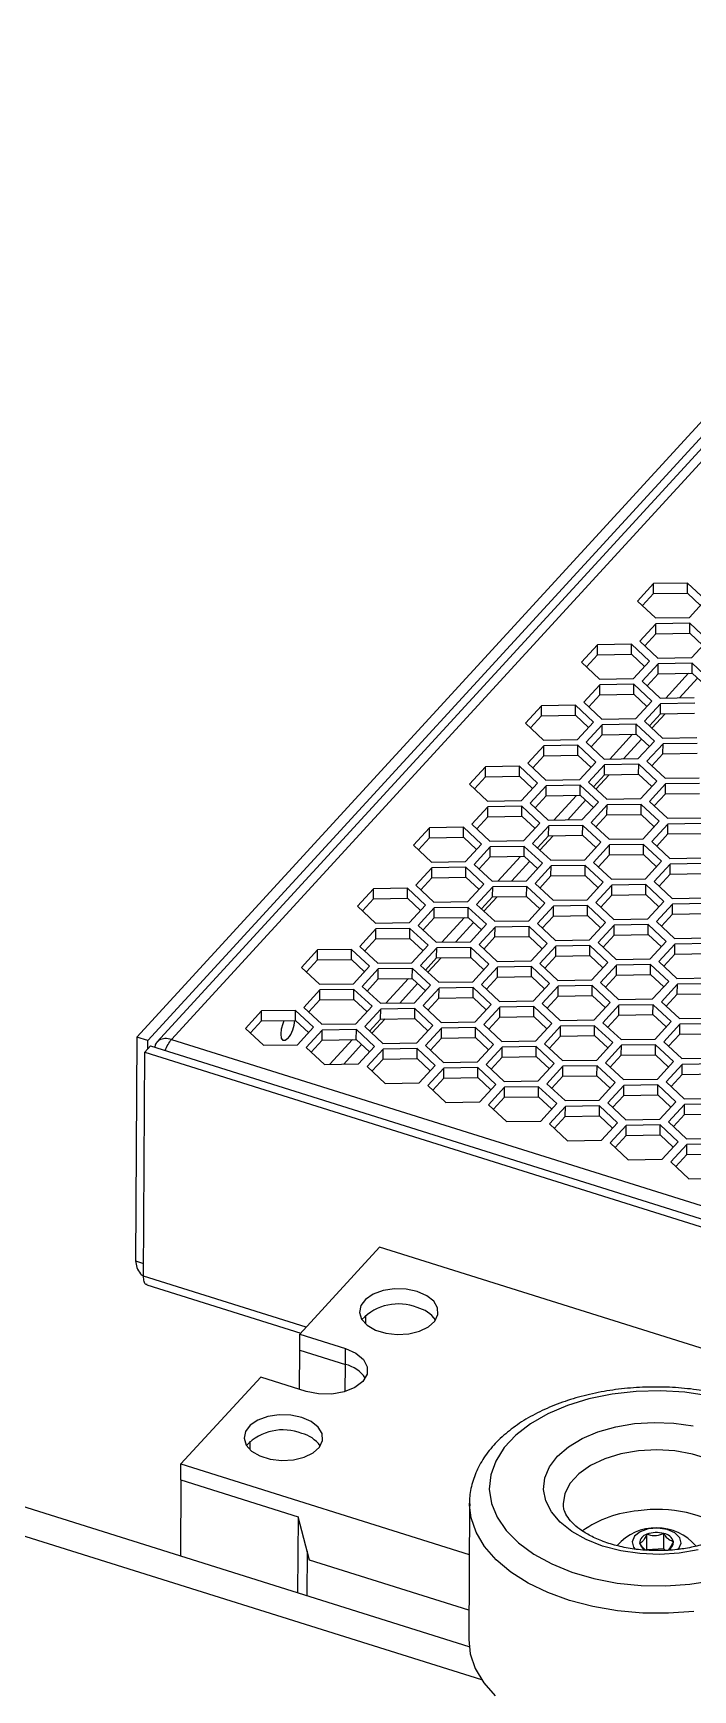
# Model space of a CAD drawing. Header units: millimetres. Extents: x -11 to 294, y 0 to 216.
# Drawn here: x 147 to 169.4, y 75.2 to 131.4 of the extents above; entities that cross this region are included whole.
import ezdxf

# ---------------------------------------------------------------- set-up
doc = ezdxf.new("R2010")
doc.units = ezdxf.units.MM

msp = doc.modelspace()

# ---------------------------------------------------------------- linework, layer by layer
at = {"color": 7, "linetype": 'Continuous', "lineweight": 25}
for p, q in [((183.895, 133.694), (150.535, 97.312)), ((184.263, 133.579), (150.903, 97.196)), ((181.715, 130.404), (151.214, 97.139)), ((182.202, 130.49), (151.71, 97.235)), ((161.794, 76.641), (40.391, 114.764)), ((162.224, 75.517), (38.553, 114.353)), ((168.044, 112.687), (167.501, 112.095)), ((167.667, 111.94), (168.042, 112.348)), ((168.042, 112.348), (168.044, 112.687)), ((168.042, 112.348), (169.196, 112.367)), ((169.198, 112.706), (168.044, 112.687)), ((169.196, 112.367), (169.198, 112.706)), ((169.196, 112.367), (169.641, 111.949)), ((169.809, 112.133), (169.198, 112.706)), ((167.501, 112.095), (168.113, 111.522)), ((169.267, 111.541), (169.809, 112.133)), ((168.125, 111.329), (167.583, 110.737)), ((168.113, 111.522), (169.267, 111.541)), ((168.123, 110.99), (168.125, 111.329)), ((169.279, 111.348), (168.125, 111.329)), ((169.277, 111.009), (169.279, 111.348)), ((169.891, 110.775), (169.279, 111.348)), ((167.583, 110.737), (168.194, 110.164)), ((167.749, 110.582), (168.123, 110.99)), ((168.123, 110.99), (169.277, 111.009)), ((169.277, 111.009), (169.723, 110.591)), ((169.348, 110.183), (169.891, 110.775)), ((166.146, 110.617), (165.604, 110.026)), ((165.77, 109.87), (166.144, 110.278)), ((166.144, 110.278), (166.146, 110.617)), ((166.144, 110.278), (167.298, 110.297)), ((167.3, 110.636), (166.146, 110.617)), ((167.298, 110.297), (167.3, 110.636)), ((167.298, 110.297), (167.744, 109.88)), ((167.912, 110.063), (167.3, 110.636)), ((168.194, 110.164), (169.348, 110.183)), ((165.604, 110.026), (166.215, 109.453)), ((167.369, 109.471), (167.912, 110.063)), ((168.206, 109.97), (167.663, 109.379)), ((167.829, 109.223), (168.204, 109.632)), ((168.204, 109.632), (168.206, 109.97)), ((168.204, 109.632), (169.358, 109.65)), ((169.36, 109.989), (168.206, 109.97)), ((169.358, 109.65), (169.36, 109.989)), ((169.358, 109.65), (169.803, 109.233)), ((169.971, 109.416), (169.36, 109.989)), ((166.227, 109.259), (165.685, 108.668)), ((166.215, 109.453), (167.369, 109.471)), ((166.225, 108.921), (166.227, 109.259)), ((167.381, 109.278), (166.227, 109.259)), ((167.379, 108.939), (167.381, 109.278)), ((167.993, 108.705), (167.381, 109.278)), ((167.663, 109.379), (168.275, 108.806)), ((164.248, 108.547), (163.706, 107.956)), ((164.246, 108.209), (164.248, 108.547)), ((165.402, 108.566), (164.248, 108.547)), ((165.4, 108.227), (165.402, 108.566)), ((166.014, 107.993), (165.402, 108.566)), ((165.685, 108.668), (166.296, 108.095)), ((165.851, 108.512), (166.225, 108.921)), ((166.225, 108.921), (167.379, 108.939)), ((167.379, 108.939), (167.825, 108.522)), ((167.45, 108.113), (167.993, 108.705)), ((168.287, 108.612), (167.745, 108.021)), ((168.275, 108.806), (169.429, 108.824)), ((168.285, 108.274), (168.287, 108.612)), ((169.441, 108.631), (168.287, 108.612)), ((163.706, 107.956), (164.317, 107.383)), ((163.872, 107.8), (164.246, 108.209)), ((164.246, 108.209), (165.4, 108.227)), ((165.4, 108.227), (165.846, 107.81)), ((165.471, 107.401), (166.014, 107.993)), ((166.308, 107.901), (165.766, 107.309)), ((166.296, 108.095), (167.45, 108.113)), ((166.306, 107.562), (166.308, 107.901)), ((167.462, 107.919), (166.308, 107.901)), ((167.46, 107.58), (167.462, 107.919)), ((168.074, 107.346), (167.462, 107.919)), ((167.745, 108.021), (168.356, 107.448)), ((167.911, 107.865), (168.285, 108.274)), ((168.285, 108.274), (169.439, 108.292)), ((164.317, 107.383), (165.471, 107.401)), ((165.766, 107.309), (166.377, 106.736)), ((165.931, 107.153), (166.306, 107.562)), ((166.306, 107.562), (167.46, 107.58)), ((167.46, 107.58), (167.906, 107.163)), ((167.531, 106.755), (168.074, 107.346)), ((168.356, 107.448), (169.51, 107.466)), ((164.33, 107.189), (163.787, 106.598)), ((163.953, 106.442), (164.327, 106.851)), ((164.327, 106.851), (164.33, 107.189)), ((164.327, 106.851), (165.481, 106.869)), ((165.484, 107.208), (164.33, 107.189)), ((165.481, 106.869), (165.484, 107.208)), ((165.481, 106.869), (165.927, 106.452)), ((166.095, 106.635), (165.484, 107.208)), ((166.377, 106.736), (167.531, 106.755)), ((168.368, 107.254), (167.825, 106.662)), ((167.991, 106.507), (168.366, 106.915)), ((168.366, 106.915), (168.368, 107.254)), ((168.366, 106.915), (169.52, 106.934)), ((169.522, 107.272), (168.368, 107.254)), ((162.35, 106.478), (161.808, 105.886)), ((162.348, 106.139), (162.35, 106.478)), ((163.504, 106.496), (162.35, 106.478)), ((163.502, 106.157), (163.504, 106.496)), ((164.116, 105.923), (163.504, 106.496)), ((163.787, 106.598), (164.399, 106.025)), ((165.553, 106.043), (166.095, 106.635)), ((166.389, 106.543), (165.847, 105.951)), ((166.013, 105.796), (166.387, 106.204)), ((166.387, 106.204), (166.389, 106.543)), ((166.387, 106.204), (167.541, 106.222)), ((167.543, 106.561), (166.389, 106.543)), ((167.541, 106.222), (167.543, 106.561)), ((167.541, 106.222), (167.987, 105.805)), ((168.155, 105.988), (167.543, 106.561)), ((167.825, 106.662), (168.437, 106.089)), ((161.808, 105.886), (162.419, 105.313)), ((161.974, 105.731), (162.348, 106.139)), ((162.348, 106.139), (163.502, 106.157)), ((163.502, 106.157), (163.948, 105.74)), ((163.573, 105.332), (164.116, 105.923)), ((164.41, 105.831), (163.868, 105.239)), ((164.399, 106.025), (165.553, 106.043)), ((164.408, 105.492), (164.41, 105.831)), ((165.564, 105.849), (164.41, 105.831)), ((165.562, 105.511), (165.564, 105.849)), ((166.176, 105.276), (165.564, 105.849)), ((165.847, 105.951), (166.458, 105.378)), ((167.612, 105.397), (168.155, 105.988)), ((168.449, 105.896), (167.907, 105.304)), ((168.437, 106.089), (169.591, 106.108)), ((168.447, 105.557), (168.449, 105.896)), ((169.603, 105.914), (168.449, 105.896)), ((162.432, 105.12), (161.889, 104.528)), ((162.419, 105.313), (163.573, 105.332)), ((162.43, 104.781), (162.432, 105.12)), ((163.586, 105.138), (162.432, 105.12)), ((163.584, 104.8), (163.586, 105.138)), ((164.197, 104.565), (163.586, 105.138)), ((163.868, 105.239), (164.479, 104.666)), ((164.034, 105.084), (164.408, 105.492)), ((164.408, 105.492), (165.562, 105.511)), ((165.562, 105.511), (166.008, 105.093)), ((165.633, 104.685), (166.176, 105.276)), ((166.47, 105.184), (165.928, 104.592)), ((166.458, 105.378), (167.612, 105.397)), ((166.468, 104.845), (166.47, 105.184)), ((167.624, 105.202), (166.47, 105.184)), ((167.622, 104.864), (167.624, 105.202)), ((168.236, 104.629), (167.624, 105.202)), ((167.907, 105.304), (168.518, 104.731)), ((168.073, 105.149), (168.447, 105.557)), ((168.447, 105.557), (169.601, 105.576)), ((161.889, 104.528), (162.501, 103.955)), ((162.055, 104.373), (162.43, 104.781)), ((162.43, 104.781), (163.584, 104.8)), ((163.584, 104.8), (164.029, 104.382)), ((163.655, 103.974), (164.197, 104.565)), ((164.479, 104.666), (165.633, 104.685)), ((165.645, 104.491), (164.492, 104.473)), ((165.643, 104.153), (165.645, 104.491)), ((166.257, 103.918), (165.645, 104.491)), ((165.928, 104.592), (166.539, 104.019)), ((166.093, 104.437), (166.468, 104.845)), ((166.468, 104.845), (167.622, 104.864)), ((167.622, 104.864), (168.068, 104.446)), ((167.693, 104.038), (168.236, 104.629)), ((168.53, 104.537), (167.987, 103.945)), ((168.518, 104.731), (169.672, 104.75)), ((168.528, 104.198), (168.53, 104.537)), ((169.684, 104.556), (168.53, 104.537)), ((160.453, 104.408), (159.91, 103.816)), ((160.076, 103.661), (160.45, 104.069)), ((160.45, 104.069), (160.453, 104.408)), ((160.45, 104.069), (161.604, 104.088)), ((161.607, 104.426), (160.453, 104.408)), ((161.604, 104.088), (161.607, 104.426)), ((161.604, 104.088), (162.05, 103.67)), ((162.218, 103.853), (161.607, 104.426)), ((162.501, 103.955), (163.655, 103.974)), ((164.492, 104.473), (163.949, 103.881)), ((164.115, 103.726), (164.489, 104.134)), ((164.489, 104.134), (164.492, 104.473)), ((164.489, 104.134), (165.643, 104.153)), ((165.643, 104.153), (166.089, 103.735)), ((166.539, 104.019), (167.693, 104.038)), ((167.987, 103.945), (168.599, 103.372)), ((168.153, 103.79), (168.528, 104.198)), ((168.528, 104.198), (169.682, 104.217)), ((159.91, 103.816), (160.522, 103.243)), ((161.676, 103.262), (162.218, 103.853)), ((162.512, 103.761), (161.97, 103.169)), ((162.136, 103.014), (162.51, 103.422)), ((162.51, 103.422), (162.512, 103.761)), ((162.51, 103.422), (163.664, 103.441)), ((163.666, 103.779), (162.512, 103.761)), ((163.664, 103.441), (163.666, 103.779)), ((163.664, 103.441), (164.11, 103.023)), ((164.278, 103.206), (163.666, 103.779)), ((163.949, 103.881), (164.561, 103.308)), ((165.715, 103.327), (166.257, 103.918)), ((166.551, 103.826), (166.009, 103.234)), ((166.175, 103.079), (166.549, 103.487)), ((166.549, 103.487), (166.551, 103.826)), ((166.549, 103.487), (167.703, 103.506)), ((167.705, 103.845), (166.551, 103.826)), ((167.703, 103.506), (167.705, 103.845)), ((167.703, 103.506), (168.149, 103.088)), ((168.317, 103.272), (167.705, 103.845)), ((168.599, 103.372), (169.753, 103.391)), ((160.534, 103.05), (159.991, 102.458)), ((160.522, 103.243), (161.676, 103.262)), ((160.532, 102.711), (160.534, 103.05)), ((161.688, 103.068), (160.534, 103.05)), ((161.686, 102.73), (161.688, 103.068)), ((162.299, 102.495), (161.688, 103.068)), ((161.97, 103.169), (162.581, 102.596)), ((163.735, 102.615), (164.278, 103.206)), ((164.572, 103.114), (164.03, 102.522)), ((164.561, 103.308), (165.715, 103.327)), ((164.57, 102.775), (164.572, 103.114)), ((165.726, 103.133), (164.572, 103.114)), ((165.724, 102.794), (165.726, 103.133)), ((166.338, 102.56), (165.726, 103.133)), ((166.009, 103.234), (166.62, 102.661)), ((167.774, 102.68), (168.317, 103.272)), ((168.611, 103.179), (168.069, 102.588)), ((168.235, 102.432), (168.609, 102.84)), ((168.609, 102.84), (168.611, 103.179)), ((168.609, 102.84), (169.763, 102.859)), ((169.765, 103.198), (168.611, 103.179)), ((158.555, 102.338), (158.012, 101.746)), ((158.553, 101.999), (158.555, 102.338)), ((159.709, 102.357), (158.555, 102.338)), ((159.707, 102.018), (159.709, 102.357)), ((160.32, 101.784), (159.709, 102.357)), ((159.991, 102.458), (160.603, 101.885)), ((160.157, 102.303), (160.532, 102.711)), ((160.532, 102.711), (161.686, 102.73)), ((161.686, 102.73), (162.131, 102.312)), ((161.757, 101.904), (162.299, 102.495)), ((162.594, 102.403), (162.051, 101.811)), ((162.581, 102.596), (163.735, 102.615)), ((162.592, 102.064), (162.594, 102.403)), ((163.748, 102.422), (162.594, 102.403)), ((163.746, 102.083), (163.748, 102.422)), ((164.359, 101.849), (163.748, 102.422)), ((164.03, 102.522), (164.641, 101.949)), ((164.196, 102.367), (164.57, 102.775)), ((164.57, 102.775), (165.724, 102.794)), ((165.724, 102.794), (166.17, 102.376)), ((165.795, 101.968), (166.338, 102.56)), ((166.632, 102.467), (166.09, 101.876)), ((166.62, 102.661), (167.774, 102.68)), ((166.63, 102.129), (166.632, 102.467)), ((167.786, 102.486), (166.632, 102.467)), ((167.784, 102.147), (167.786, 102.486)), ((168.398, 101.913), (167.786, 102.486)), ((168.069, 102.588), (168.68, 102.015)), ((158.012, 101.746), (158.624, 101.173)), ((158.178, 101.591), (158.553, 101.999)), ((158.553, 101.999), (159.707, 102.018)), ((159.707, 102.018), (160.152, 101.6)), ((159.778, 101.192), (160.32, 101.784)), ((160.614, 101.691), (160.072, 101.1)), ((160.603, 101.885), (161.757, 101.904)), ((160.612, 101.352), (160.614, 101.691)), ((161.768, 101.71), (160.614, 101.691)), ((161.766, 101.371), (161.768, 101.71)), ((162.38, 101.137), (161.768, 101.71)), ((162.051, 101.811), (162.663, 101.238)), ((162.217, 101.656), (162.592, 102.064)), ((162.592, 102.064), (163.746, 102.083)), ((163.746, 102.083), (164.191, 101.665)), ((163.817, 101.257), (164.359, 101.849)), ((164.653, 101.756), (164.111, 101.165)), ((164.641, 101.949), (165.795, 101.968)), ((164.651, 101.417), (164.653, 101.756)), ((165.807, 101.775), (164.653, 101.756)), ((165.805, 101.436), (165.807, 101.775)), ((166.419, 101.202), (165.807, 101.775)), ((166.09, 101.876), (166.701, 101.303)), ((166.255, 101.72), (166.63, 102.129)), ((166.63, 102.129), (167.784, 102.147)), ((167.784, 102.147), (168.23, 101.73)), ((167.855, 101.321), (168.398, 101.913)), ((168.692, 101.82), (168.149, 101.229)), ((168.68, 102.015), (169.834, 102.033)), ((168.69, 101.482), (168.692, 101.82)), ((169.846, 101.839), (168.692, 101.82)), ((158.624, 101.173), (159.778, 101.192)), ((160.238, 100.944), (160.612, 101.352)), ((160.612, 101.352), (161.766, 101.371)), ((161.766, 101.371), (162.212, 100.953)), ((161.838, 100.545), (162.38, 101.137)), ((162.663, 101.238), (163.817, 101.257)), ((164.111, 101.165), (164.723, 100.592)), ((164.277, 101.009), (164.651, 101.417)), ((164.651, 101.417), (165.805, 101.436)), ((165.805, 101.436), (166.251, 101.018)), ((165.877, 100.61), (166.419, 101.202)), ((166.701, 101.303), (167.855, 101.321)), ((167.867, 101.128), (166.713, 101.109)), ((167.865, 100.789), (167.867, 101.128)), ((168.479, 100.555), (167.867, 101.128)), ((168.149, 101.229), (168.761, 100.656)), ((168.315, 101.073), (168.69, 101.482)), ((168.69, 101.482), (169.844, 101.5)), ((158.636, 100.98), (158.094, 100.388)), ((158.259, 100.233), (158.634, 100.641)), ((158.634, 100.641), (158.636, 100.98)), ((158.634, 100.641), (159.788, 100.66)), ((159.79, 100.999), (158.636, 100.98)), ((159.788, 100.66), (159.79, 100.999)), ((159.788, 100.66), (160.234, 100.242)), ((160.402, 100.426), (159.79, 100.999)), ((160.072, 101.1), (160.684, 100.527)), ((162.674, 101.044), (162.132, 100.453)), ((162.298, 100.297), (162.672, 100.706)), ((162.672, 100.706), (162.674, 101.044)), ((162.672, 100.706), (163.826, 100.724)), ((163.828, 101.063), (162.674, 101.044)), ((163.826, 100.724), (163.828, 101.063)), ((163.826, 100.724), (164.272, 100.307)), ((164.44, 100.49), (163.828, 101.063)), ((164.723, 100.592), (165.877, 100.61)), ((166.713, 101.109), (166.171, 100.518)), ((166.337, 100.362), (166.711, 100.771)), ((166.711, 100.771), (166.713, 101.109)), ((166.711, 100.771), (167.865, 100.789)), ((167.865, 100.789), (168.311, 100.372)), ((167.936, 99.963), (168.479, 100.555)), ((168.761, 100.656), (169.915, 100.674)), ((156.657, 100.268), (156.114, 99.677)), ((156.655, 99.929), (156.657, 100.268)), ((157.811, 100.287), (156.657, 100.268)), ((157.809, 99.948), (157.811, 100.287)), ((158.422, 99.714), (157.811, 100.287)), ((158.094, 100.388), (158.705, 99.815)), ((159.859, 99.834), (160.402, 100.426)), ((160.696, 100.333), (160.153, 99.742)), ((160.319, 99.586), (160.694, 99.994)), ((160.684, 100.527), (161.838, 100.545)), ((160.694, 99.994), (160.696, 100.333)), ((160.694, 99.994), (161.848, 100.013)), ((161.85, 100.352), (160.696, 100.333)), ((161.848, 100.013), (161.85, 100.352)), ((161.848, 100.013), (162.293, 99.596)), ((162.461, 99.779), (161.85, 100.352)), ((162.132, 100.453), (162.743, 99.88)), ((163.897, 99.898), (164.44, 100.49)), ((164.734, 100.397), (164.192, 99.806)), ((164.358, 99.65), (164.732, 100.059)), ((164.732, 100.059), (164.734, 100.397)), ((164.732, 100.059), (165.886, 100.077)), ((165.888, 100.416), (164.734, 100.397)), ((165.886, 100.077), (165.888, 100.416)), ((165.886, 100.077), (166.332, 99.66)), ((166.5, 99.843), (165.888, 100.416)), ((166.171, 100.518), (166.782, 99.945)), ((168.773, 100.462), (168.231, 99.871)), ((168.397, 99.715), (168.771, 100.124)), ((168.771, 100.124), (168.773, 100.462)), ((168.771, 100.124), (169.925, 100.142)), ((169.927, 100.481), (168.773, 100.462)), ((156.114, 99.677), (156.726, 99.104)), ((156.28, 99.521), (156.655, 99.929)), ((156.655, 99.929), (157.809, 99.948)), ((157.809, 99.948), (158.254, 99.53)), ((157.88, 99.122), (158.422, 99.714)), ((158.717, 99.621), (158.174, 99.03)), ((158.705, 99.815), (159.859, 99.834)), ((158.715, 99.283), (158.717, 99.621)), ((159.871, 99.64), (158.717, 99.621)), ((159.869, 99.301), (159.871, 99.64)), ((160.482, 99.067), (159.871, 99.64)), ((160.153, 99.742), (160.765, 99.169)), ((161.919, 99.187), (162.461, 99.779)), ((162.756, 99.686), (162.213, 99.095)), ((162.743, 99.88), (163.897, 99.898)), ((162.754, 99.348), (162.756, 99.686)), ((163.91, 99.705), (162.756, 99.686)), ((163.908, 99.366), (163.91, 99.705)), ((164.521, 99.132), (163.91, 99.705)), ((164.192, 99.806), (164.803, 99.233)), ((165.957, 99.251), (166.5, 99.843)), ((166.794, 99.751), (166.252, 99.159)), ((166.782, 99.945), (167.936, 99.963)), ((166.792, 99.412), (166.794, 99.751)), ((166.792, 99.412), (167.946, 99.431)), ((167.948, 99.769), (166.794, 99.751)), ((167.946, 99.431), (167.948, 99.769)), ((167.946, 99.431), (168.392, 99.013)), ((168.56, 99.196), (167.948, 99.769)), ((168.231, 99.871), (168.842, 99.298)), ((156.738, 98.91), (156.196, 98.319)), ((156.726, 99.104), (157.88, 99.122)), ((156.736, 98.571), (156.738, 98.91)), ((157.892, 98.929), (156.738, 98.91)), ((157.89, 98.59), (157.892, 98.929)), ((158.504, 98.356), (157.892, 98.929)), ((158.174, 99.03), (158.786, 98.457)), ((158.34, 98.874), (158.715, 99.283)), ((158.715, 99.283), (159.869, 99.301)), ((159.869, 99.301), (160.314, 98.884)), ((159.94, 98.475), (160.482, 99.067)), ((160.776, 98.974), (160.234, 98.383)), ((160.765, 99.169), (161.919, 99.187)), ((160.774, 98.636), (160.776, 98.974)), ((161.93, 98.993), (160.776, 98.974)), ((161.928, 98.654), (161.93, 98.993)), ((162.542, 98.42), (161.93, 98.993)), ((162.213, 99.095), (162.825, 98.522)), ((162.379, 98.939), (162.754, 99.348)), ((162.754, 99.348), (163.908, 99.366)), ((163.908, 99.366), (164.353, 98.949)), ((163.979, 98.54), (164.521, 99.132)), ((164.815, 99.039), (164.273, 98.448)), ((164.803, 99.233), (165.957, 99.251)), ((164.813, 98.701), (164.815, 99.039)), ((165.969, 99.058), (164.815, 99.039)), ((165.967, 98.719), (165.969, 99.058)), ((166.581, 98.485), (165.969, 99.058)), ((166.252, 99.159), (166.863, 98.586)), ((166.417, 99.004), (166.792, 99.412)), ((168.017, 98.605), (168.56, 99.196)), ((168.854, 99.104), (168.311, 98.512)), ((168.842, 99.298), (169.996, 99.316)), ((168.852, 98.765), (168.854, 99.104)), ((170.008, 99.122), (168.854, 99.104)), ((156.196, 98.319), (156.807, 97.746)), ((156.362, 98.163), (156.736, 98.571)), ((156.736, 98.571), (157.89, 98.59)), ((157.89, 98.59), (158.336, 98.173)), ((157.961, 97.764), (158.504, 98.356)), ((158.786, 98.457), (159.94, 98.475)), ((160.234, 98.383), (160.846, 97.81)), ((160.4, 98.227), (160.774, 98.636)), ((160.774, 98.636), (161.928, 98.654)), ((161.928, 98.654), (162.374, 98.237)), ((162, 97.828), (162.542, 98.42)), ((162.836, 98.328), (162.294, 97.736)), ((162.825, 98.522), (163.979, 98.54)), ((162.834, 97.989), (162.836, 98.328)), ((163.99, 98.346), (162.836, 98.328)), ((163.988, 98.008), (163.99, 98.346)), ((164.602, 97.773), (163.99, 98.346)), ((164.273, 98.448), (164.885, 97.875)), ((164.439, 98.292), (164.813, 98.701)), ((164.813, 98.701), (165.967, 98.719)), ((165.967, 98.719), (166.413, 98.302)), ((166.039, 97.893), (166.581, 98.485)), ((166.875, 98.393), (166.333, 97.801)), ((166.863, 98.586), (168.017, 98.605)), ((166.873, 98.054), (166.875, 98.393)), ((168.029, 98.411), (166.875, 98.393)), ((168.027, 98.073), (168.029, 98.411)), ((168.641, 97.838), (168.029, 98.411)), ((168.311, 98.512), (168.923, 97.939)), ((168.477, 98.357), (168.852, 98.765)), ((168.852, 98.765), (170.006, 98.784)), ((154.759, 98.198), (154.217, 97.607)), ((154.382, 97.451), (154.757, 97.86)), ((154.757, 97.86), (154.759, 98.198)), ((154.757, 97.86), (155.911, 97.878)), ((155.913, 98.217), (154.759, 98.198)), ((155.911, 97.878), (155.913, 98.217)), ((155.911, 97.878), (156.357, 97.461)), ((156.525, 97.644), (155.913, 98.217)), ((156.807, 97.746), (157.961, 97.764)), ((158.798, 98.263), (158.256, 97.672)), ((158.421, 97.516), (158.796, 97.925)), ((158.796, 97.925), (158.798, 98.263)), ((158.796, 97.925), (159.95, 97.943)), ((159.952, 98.282), (158.798, 98.263)), ((159.95, 97.943), (159.952, 98.282)), ((159.95, 97.943), (160.396, 97.526)), ((160.564, 97.709), (159.952, 98.282)), ((160.846, 97.81), (162, 97.828)), ((162.46, 97.581), (162.834, 97.989)), ((162.834, 97.989), (163.988, 98.008)), ((163.988, 98.008), (164.434, 97.59)), ((164.059, 97.182), (164.602, 97.773)), ((164.885, 97.875), (166.039, 97.893)), ((166.333, 97.801), (166.944, 97.228)), ((166.499, 97.646), (166.873, 98.054)), ((166.873, 98.054), (168.027, 98.073)), ((168.027, 98.073), (168.473, 97.655)), ((168.098, 97.247), (168.641, 97.838)), ((168.935, 97.746), (168.393, 97.154)), ((168.923, 97.939), (170.077, 97.958)), ((168.933, 97.407), (168.935, 97.746)), ((170.089, 97.764), (168.935, 97.746)), ((150.535, 97.312), (150.489, 89.722)), ((150.903, 97.196), (150.535, 97.312)), ((150.901, 96.902), (150.903, 97.196)), ((154.217, 97.607), (154.828, 97.034)), ((155.982, 97.052), (156.525, 97.644)), ((156.819, 97.551), (156.276, 96.96)), ((156.442, 96.804), (156.817, 97.213)), ((156.817, 97.213), (156.819, 97.551)), ((156.817, 97.213), (157.971, 97.231)), ((157.973, 97.57), (156.819, 97.551)), ((157.971, 97.231), (157.973, 97.57)), ((157.971, 97.231), (158.416, 96.814)), ((158.584, 96.997), (157.973, 97.57)), ((158.256, 97.672), (158.867, 97.099)), ((160.021, 97.117), (160.564, 97.709)), ((160.858, 97.617), (160.315, 97.025)), ((160.481, 96.869), (160.856, 97.278)), ((160.856, 97.278), (160.858, 97.617)), ((160.856, 97.278), (162.01, 97.296)), ((162.012, 97.635), (160.858, 97.617)), ((162.01, 97.296), (162.012, 97.635)), ((162.01, 97.296), (162.455, 96.879)), ((162.623, 97.062), (162.012, 97.635)), ((162.294, 97.736), (162.905, 97.163)), ((162.905, 97.163), (164.059, 97.182)), ((164.896, 97.681), (164.354, 97.089)), ((164.52, 96.934), (164.894, 97.342)), ((164.894, 97.342), (164.896, 97.681)), ((164.894, 97.342), (166.048, 97.361)), ((166.05, 97.699), (164.896, 97.681)), ((166.048, 97.361), (166.05, 97.699)), ((166.048, 97.361), (166.494, 96.943)), ((166.662, 97.126), (166.05, 97.699)), ((166.944, 97.228), (168.098, 97.247)), ((168.559, 96.999), (168.933, 97.407)), ((168.933, 97.407), (170.087, 97.426)), ((150.758, 89.207), (150.805, 96.797)), ((151, 97.01), (150.805, 96.797)), ((150.805, 96.797), (181.4, 87.189)), ((151, 97.01), (181.596, 87.402)), ((154.828, 97.034), (155.982, 97.052)), ((156.276, 96.96), (156.888, 96.387)), ((158.042, 96.405), (158.584, 96.997)), ((158.879, 96.905), (158.336, 96.313)), ((158.867, 97.099), (160.021, 97.117)), ((158.877, 96.566), (158.879, 96.905)), ((160.033, 96.923), (158.879, 96.905)), ((160.031, 96.585), (160.033, 96.923)), ((160.644, 96.35), (160.033, 96.923)), ((160.315, 97.025), (160.927, 96.452)), ((162.081, 96.47), (162.623, 97.062)), ((162.918, 96.97), (162.375, 96.378)), ((162.541, 96.223), (162.916, 96.631)), ((162.916, 96.631), (162.918, 96.97)), ((162.916, 96.631), (164.07, 96.65)), ((164.072, 96.988), (162.918, 96.97)), ((164.07, 96.65), (164.072, 96.988)), ((164.07, 96.65), (164.515, 96.232)), ((164.683, 96.415), (164.072, 96.988)), ((164.354, 97.089), (164.965, 96.516)), ((166.119, 96.535), (166.662, 97.126)), ((166.956, 97.034), (166.414, 96.442)), ((166.579, 96.287), (166.954, 96.695)), ((166.954, 96.695), (166.956, 97.034)), ((166.954, 96.695), (168.108, 96.714)), ((168.11, 97.053), (166.956, 97.034)), ((168.108, 96.714), (168.11, 97.053)), ((168.108, 96.714), (168.554, 96.296)), ((168.721, 96.48), (168.11, 97.053)), ((168.393, 97.154), (169.004, 96.581)), ((156.888, 96.387), (158.042, 96.405)), ((158.336, 96.313), (158.948, 95.74)), ((158.502, 96.158), (158.877, 96.566)), ((158.877, 96.566), (160.031, 96.585)), ((160.031, 96.585), (160.476, 96.167)), ((160.102, 95.759), (160.644, 96.35)), ((160.938, 96.258), (160.396, 95.666)), ((160.927, 96.452), (162.081, 96.47)), ((160.936, 95.919), (160.938, 96.258)), ((162.092, 96.276), (160.938, 96.258)), ((162.09, 95.938), (162.092, 96.276)), ((162.704, 95.703), (162.092, 96.276)), ((162.375, 96.378), (162.987, 95.805)), ((164.141, 95.824), (164.683, 96.415)), ((164.977, 96.323), (164.435, 95.731)), ((164.965, 96.516), (166.119, 96.535)), ((164.975, 95.984), (164.977, 96.323)), ((166.131, 96.341), (164.977, 96.323)), ((166.129, 96.003), (166.131, 96.341)), ((166.743, 95.768), (166.131, 96.341)), ((166.414, 96.442), (167.025, 95.869)), ((168.179, 95.888), (168.721, 96.48)), ((169.016, 96.387), (168.473, 95.796)), ((169.004, 96.581), (170.158, 96.6)), ((169.014, 96.048), (169.016, 96.387)), ((169.014, 96.048), (170.168, 96.067)), ((170.17, 96.406), (169.016, 96.387)), ((158.948, 95.74), (160.102, 95.759)), ((160.396, 95.666), (161.008, 95.093)), ((160.562, 95.511), (160.936, 95.919)), ((160.936, 95.919), (162.09, 95.938)), ((162.09, 95.938), (162.536, 95.52)), ((162.162, 95.112), (162.704, 95.703)), ((162.998, 95.611), (162.456, 95.019)), ((162.987, 95.805), (164.141, 95.824)), ((162.996, 95.272), (162.998, 95.611)), ((164.152, 95.63), (162.998, 95.611)), ((164.15, 95.291), (164.152, 95.63)), ((164.764, 95.057), (164.152, 95.63)), ((164.435, 95.731), (165.047, 95.158)), ((164.601, 95.576), (164.975, 95.984)), ((164.975, 95.984), (166.129, 96.003)), ((166.129, 96.003), (166.575, 95.585)), ((166.201, 95.177), (166.743, 95.768)), ((167.037, 95.676), (166.495, 95.084)), ((167.025, 95.869), (168.179, 95.888)), ((167.035, 95.337), (167.037, 95.676)), ((168.191, 95.695), (167.037, 95.676)), ((168.189, 95.356), (168.191, 95.695)), ((168.803, 95.122), (168.191, 95.695)), ((168.473, 95.796), (169.085, 95.223)), ((168.639, 95.64), (169.014, 96.048)), ((161.008, 95.093), (162.162, 95.112)), ((162.456, 95.019), (163.067, 94.446)), ((162.622, 94.864), (162.996, 95.272)), ((162.996, 95.272), (164.15, 95.291)), ((164.15, 95.291), (164.596, 94.873)), ((164.221, 94.465), (164.764, 95.057)), ((165.058, 94.964), (164.516, 94.373)), ((165.047, 95.158), (166.201, 95.177)), ((165.056, 94.625), (165.058, 94.964)), ((166.212, 94.983), (165.058, 94.964)), ((166.21, 94.644), (166.212, 94.983)), ((166.824, 94.41), (166.212, 94.983)), ((166.495, 95.084), (167.106, 94.511)), ((166.661, 94.929), (167.035, 95.337)), ((167.035, 95.337), (168.189, 95.356)), ((168.189, 95.356), (168.635, 94.938)), ((168.26, 94.53), (168.803, 95.122)), ((169.097, 95.029), (168.555, 94.438)), ((169.085, 95.223), (170.239, 95.241)), ((169.095, 94.691), (169.097, 95.029)), ((170.251, 95.048), (169.097, 95.029)), ((163.067, 94.446), (164.221, 94.465)), ((164.516, 94.373), (165.127, 93.8)), ((164.682, 94.217), (165.056, 94.625)), ((165.056, 94.625), (166.21, 94.644)), ((166.21, 94.644), (166.656, 94.227)), ((166.281, 93.818), (166.824, 94.41)), ((167.106, 94.511), (168.26, 94.53)), ((168.555, 94.438), (169.166, 93.865)), ((168.721, 94.282), (169.095, 94.691)), ((169.095, 94.691), (170.249, 94.709)), ((165.127, 93.8), (166.281, 93.818)), ((167.118, 94.317), (166.575, 93.726)), ((166.741, 93.57), (167.116, 93.979)), ((167.116, 93.979), (167.118, 94.317)), ((167.116, 93.979), (168.27, 93.997)), ((168.272, 94.336), (167.118, 94.317)), ((168.27, 93.997), (168.272, 94.336)), ((168.27, 93.997), (168.715, 93.58)), ((168.883, 93.763), (168.272, 94.336)), ((169.166, 93.865), (170.32, 93.883)), ((166.575, 93.726), (167.187, 93.153)), ((168.341, 93.171), (168.883, 93.763)), ((169.178, 93.67), (168.635, 93.079)), ((168.801, 92.923), (169.176, 93.332)), ((169.176, 93.332), (169.178, 93.67)), ((169.176, 93.332), (170.33, 93.35)), ((170.332, 93.689), (169.178, 93.67)), ((167.187, 93.153), (168.341, 93.171)), ((168.635, 93.079), (169.247, 92.506)), ((169.247, 92.506), (170.401, 92.524)), ((158.763, 90.184), (156.061, 87.238)), ((175.83, 84.825), (158.763, 90.184)), ((150.489, 89.722), (150.761, 89.636)), ((150.871, 88.914), (156.094, 87.274)), ((158.282, 87.877), (158.28, 87.595)), ((156.058, 86.696), (156.061, 87.238)), ((156.061, 87.238), (157.606, 86.753)), ((156.05, 85.372), (156.058, 86.696)), ((156.058, 86.696), (157.603, 86.211)), ((157.603, 86.211), (157.606, 86.753)), ((154.73, 85.787), (152.029, 82.841)), ((156.275, 85.301), (154.73, 85.787)), ((154.367, 83.608), (154.365, 83.326)), ((152.026, 82.299), (152.029, 82.841)), ((152.029, 82.841), (161.799, 79.773)), ((152.026, 82.299), (152.01, 79.713)), ((152.026, 82.299), (155.998, 81.051)), ((161.81, 81.509), (161.781, 76.889)), ((161.81, 81.438), (161.81, 81.509)), ((155.998, 81.051), (155.983, 78.466)), ((156.384, 79.573), (155.998, 81.051)), ((167.818, 79.932), (167.821, 80.453)), ((168.393, 79.958), (168.396, 80.48)), ((156.302, 79.887), (156.293, 78.368)), ((167.818, 79.932), (167.801, 79.911)), ((168.393, 79.958), (167.818, 79.932)), ((168.452, 79.909), (168.393, 79.958)), ((161.787, 77.876), (156.384, 79.573))]:
    msp.add_line(p, q, dxfattribs=at)
at = {"color": 8, "linetype": 'Continuous', "lineweight": 25}
for p, q in [((169.233, 109.648), (168.464, 108.809)), ((168.931, 108.816), (169.54, 109.48)), ((167.991, 107.79), (168.436, 108.276)), ((167.335, 107.578), (166.566, 106.739)), ((167.034, 106.747), (167.642, 107.41)), ((166.093, 105.721), (166.538, 106.206)), ((165.438, 105.509), (164.668, 104.669)), ((165.136, 104.677), (165.744, 105.34)), ((164.195, 103.651), (164.64, 104.137)), ((163.54, 103.439), (162.77, 102.599)), ((163.238, 102.607), (163.846, 103.27)), ((162.297, 101.581), (162.743, 102.067)), ((161.642, 101.369), (160.872, 100.53)), ((161.34, 100.537), (161.948, 101.201)), ((160.399, 99.511), (160.845, 99.997)), ((159.744, 99.299), (158.974, 98.46)), ((159.442, 98.467), (160.051, 99.131)), ((158.502, 97.441), (158.947, 97.927)), ((151.71, 97.235), (181.915, 87.75)), ((157.846, 97.229), (157.077, 96.39)), ((157.544, 96.397), (158.153, 97.061)), ((156.277, 87.474), (150.758, 89.207)), ((157.597, 85.293), (157.603, 86.211))]:
    msp.add_line(p, q, dxfattribs=at)
at = {"color": 7, "linetype": 'Continuous', "lineweight": 25, "flags": 128}
for points in [[(155.654, 97.264), (155.564, 97.197), (155.489, 97.202), (155.439, 97.279), (155.422, 97.415), (155.441, 97.59), (155.492, 97.777), (155.531, 97.872)], [(160.359, 88.544), (160.039, 88.683), (159.665, 88.762), (159.268, 88.773), (158.883, 88.715), (158.546, 88.594), (158.286, 88.42), (158.126, 88.209), (158.081, 87.979), (158.153, 87.751), (158.338, 87.545), (158.618, 87.38), (158.969, 87.27), (159.359, 87.224), (159.755, 87.248), (160.119, 87.339), (160.421, 87.488), (160.634, 87.683), (160.738, 87.906), (160.724, 88.137), (160.594, 88.356), (160.359, 88.544)], [(157.606, 86.753), (157.96, 86.596), (158.214, 86.384), (158.344, 86.136), (158.336, 85.878), (158.191, 85.634), (157.925, 85.429), (157.561, 85.283), (157.137, 85.209), (156.694, 85.216), (156.275, 85.301)], [(169.914, 85.154), (169.108, 85.273), (168.282, 85.321), (167.453, 85.299), (166.64, 85.208), (165.859, 85.048), (165.127, 84.823), (164.46, 84.538), (163.872, 84.2), (163.375, 83.815), (162.98, 83.391), (162.696, 82.938), (162.528, 82.466), (162.48, 81.983), (162.554, 81.502), (162.747, 81.031), (163.055, 80.581), (163.472, 80.161), (163.99, 79.781), (164.596, 79.449), (165.278, 79.171), (166.022, 78.954), (166.811, 78.802), (167.629, 78.718), (168.459, 78.705)], [(156.444, 84.275), (156.125, 84.414), (155.75, 84.493), (155.353, 84.503), (154.969, 84.446), (154.632, 84.324), (154.371, 84.15), (154.211, 83.939), (154.166, 83.709), (154.239, 83.481), (154.423, 83.276), (154.704, 83.11), (155.054, 83), (155.445, 82.955), (155.84, 82.979), (156.205, 83.069), (156.507, 83.218), (156.719, 83.413), (156.823, 83.636), (156.809, 83.868), (156.679, 84.087), (156.444, 84.275)], [(169.562, 79.922), (168.919, 79.815), (168.254, 79.774), (167.585, 79.802), (166.935, 79.897), (166.321, 80.055), (165.764, 80.274), (165.279, 80.545), (164.882, 80.861), (164.585, 81.211), (164.396, 81.586), (164.322, 81.974), (164.365, 82.364), (164.523, 82.742), (164.791, 83.098), (165.162, 83.421), (165.624, 83.702), (166.164, 83.931), (166.764, 84.102), (167.406, 84.209), (168.072, 84.249), (168.74, 84.222), (169.391, 84.127)], [(164.984, 81.489), (164.984, 81.479), (164.985, 81.455)], [(167.397, 80.385), (167.319, 80.201), (167.368, 80.014), (167.422, 79.944)], [(168.876, 79.933), (168.906, 79.968), (168.984, 80.151), (168.935, 80.339), (168.766, 80.501), (168.504, 80.615), (168.189, 80.661), (167.867, 80.634), (167.589, 80.537), (167.397, 80.385)], [(168.459, 78.705), (169.282, 78.762), (170.081, 78.888)], [(161.781, 76.889), (161.835, 76.397), (162.005, 75.901), (162.29, 75.423), (162.684, 74.972)]]:
    msp.add_lwpolyline(points, dxfattribs=at)
at = {"color": 8, "linetype": 'Continuous', "lineweight": 25, "flags": 128}
for points in [[(171.334, 81.449), (171.334, 81.461), (171.272, 81.822), (171.09, 82.169), (170.796, 82.49), (170.4, 82.771), (169.918, 83.003), (169.369, 83.175), (168.773, 83.282), (168.154, 83.32), (167.534, 83.286), (166.939, 83.182), (166.391, 83.013), (165.91, 82.784), (165.516, 82.505), (165.224, 82.186), (165.044, 81.84), (164.984, 81.489)], [(169.41, 77.838), (168.55, 77.777), (167.684, 77.783), (166.826, 77.859), (165.993, 78.002), (165.2, 78.209), (164.463, 78.477), (163.794, 78.801), (163.207, 79.175), (162.712, 79.591), (162.318, 80.043), (162.034, 80.521), (161.863, 81.016), (161.81, 81.438)]]:
    msp.add_lwpolyline(points, dxfattribs=at)
at = {"color": 7, "linetype": 'Continuous', "lineweight": 25}
for centre, radius, start, end in [((154.775, 97.954), 1.117, 321.8976, 356.1077), ((159.4, 86.547), 1.717, 68.2424, 136.1162), ((159.786, 87.094), 1.077, 35.6412, 76.5675), ((157.351, 85.122), 1.118, 34.0614, 76.9796), ((155.485, 82.277), 1.717, 68.2424, 136.1162), ((155.871, 82.825), 1.077, 35.6412, 76.5675), ((167.836, 77.394), 3.866, 94.6556, 124.7208), ((168.186, 76.827), 4.47, 56.1246, 98.5483), ((168.144, 78.914), 1.762, 40.6248, 138.7466), ((167.892, 80.146), 0.316, 103.0422, 179.2984), ((168.149, 79.58), 0.933, 74.6806, 110.6359), ((168.337, 80.074), 0.41, 18.3346, 81.7772), ((167.889, 80.227), 0.323, 193.9563, 243.8823), ((168.451, 80.189), 0.276, 291.5501, 2.885)]:
    msp.add_arc(centre, radius, start, end, dxfattribs=at)
for points, knots in [([(151.71, 97.235), (151.635, 97.251), (151.494, 97.282), (151.291, 97.221), (151.161, 97.099), (151.146, 97.001), (151.14, 96.966)], [0, 0, 0, 0, 0.315119, 0.593245, 0.853666, 1, 1, 1, 1]), ([(151.494, 96.859), (151.523, 96.929), (151.577, 97.065), (151.667, 97.18), (151.71, 97.235)], [0, 0, 0, 0, 0.520702, 1, 1, 1, 1]), ([(150.489, 89.722), (150.499, 89.648), (150.52, 89.491), (150.627, 89.31), (150.725, 89.228), (150.759, 89.198)], [0, 0, 0, 0, 0.368103, 0.777229, 1, 1, 1, 1]), ([(150.878, 88.922), (150.869, 88.922), (150.817, 88.922), (150.767, 89.053), (150.761, 89.149), (150.758, 89.207)], [0, 0, 0, 0, 0.081766, 0.450898, 1, 1, 1, 1]), ([(174.507, 81.457), (174.508, 81.464), (174.525, 81.645), (174.459, 82.004), (174.306, 82.514), (174.04, 83.002), (173.682, 83.463), (173.23, 83.89), (172.692, 84.278), (172.077, 84.618), (171.397, 84.906), (170.665, 85.135), (169.893, 85.305), (169.095, 85.412), (168.283, 85.457), (167.469, 85.438), (166.665, 85.355), (165.885, 85.21), (165.139, 85.004), (164.44, 84.738), (163.798, 84.415), (163.225, 84.036), (162.732, 83.605), (162.333, 83.129), (162.037, 82.617), (161.864, 82.084), (161.794, 81.68), (161.816, 81.463), (161.82, 81.424)], [0, 0, 0, 0, 0.001232, 0.032948, 0.064943, 0.098055, 0.133085, 0.170568, 0.210674, 0.253263, 0.298007, 0.344512, 0.392399, 0.441248, 0.490613, 0.540031, 0.589033, 0.637169, 0.684048, 0.729344, 0.77282, 0.814343, 0.853844, 0.891296, 0.926762, 0.960445, 0.992799, 1, 1, 1, 1]), ([(171.326, 81.449), (171.325, 81.396), (171.322, 81.265), (171.224, 81.061), (171.051, 80.83), (170.784, 80.598), (170.43, 80.38), (170.001, 80.192), (169.519, 80.047), (169.124, 79.971), (168.798, 79.929), (168.452, 79.899), (167.967, 79.894), (167.397, 79.942), (166.853, 80.045), (166.356, 80.195), (165.921, 80.385), (165.564, 80.602), (165.292, 80.833), (165.11, 81.064), (165.004, 81.276), (164.994, 81.411), (164.99, 81.468)], [0, 0, 0, 0, 0.020766, 0.05131, 0.087359, 0.134833, 0.189615, 0.251394, 0.319225, 0.388136, 0.410075, 0.449114, 0.525531, 0.60147, 0.674846, 0.743747, 0.806474, 0.861645, 0.908399, 0.946626, 0.977563, 1, 1, 1, 1]), ([(167.821, 80.453), (167.809, 80.428), (167.774, 80.354), (167.715, 80.252), (167.639, 80.173), (167.591, 80.155), (167.576, 80.15)], [0, 0, 0, 0, 0.210392, 0.612335, 0.885899, 1, 1, 1, 1]), ([(168.396, 80.48), (168.313, 80.448), (168.172, 80.394), (167.971, 80.405), (167.866, 80.439), (167.821, 80.453)], [0, 0, 0, 0, 0.443784, 0.757889, 1, 1, 1, 1]), ([(168.727, 80.203), (168.676, 80.219), (168.576, 80.249), (168.475, 80.364), (168.421, 80.442), (168.396, 80.48)], [0, 0, 0, 0, 0.3529028, 0.6919854, 1, 1, 1, 1]), ([(167.576, 80.15), (167.619, 80.082), (167.677, 79.989), (167.769, 79.932), (167.795, 79.916)], [0, 0, 0, 0, 0.720616, 1, 1, 1, 1]), ([(168.523, 79.917), (168.524, 79.917), (168.558, 79.931), (168.62, 80.003), (168.68, 80.103), (168.715, 80.178), (168.727, 80.203)], [0, 0, 0, 0, 0.003228, 0.31103, 0.763276, 1, 1, 1, 1])]:
    msp.add_open_spline(points, degree=3, knots=knots, dxfattribs=at)

doc.saveas('drawing.dxf')
